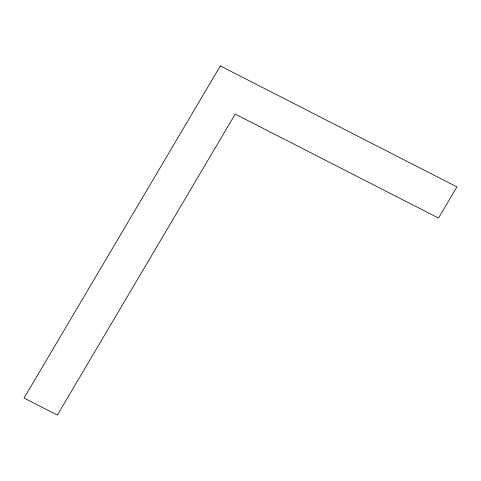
<?xml version="1.0" encoding="UTF-8"?>
<svg xmlns="http://www.w3.org/2000/svg" width="481" height="481" viewBox="0 0 481 481"><rect width="100%" height="100%" fill="white"/><g stroke="black" fill="none" stroke-linecap="round" stroke-linejoin="round"><path stroke-width="0.72" d="M220.322 65.921L24.05 398.058L57.353 415.079L235.209 114.111L438.534 218.055L456.95 186.893L220.322 65.921"/></g></svg>
